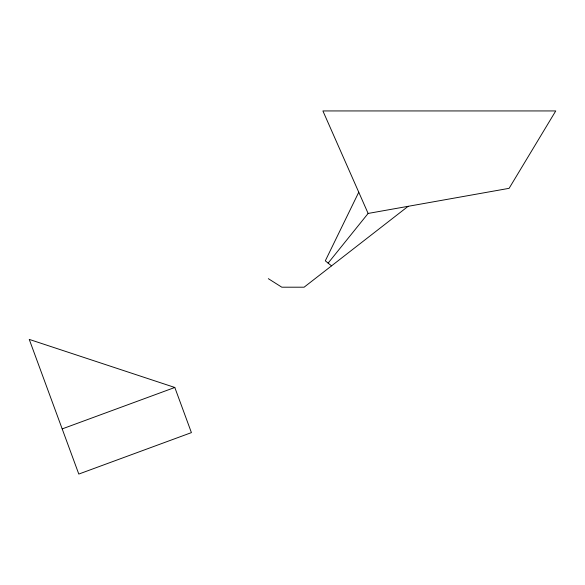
<?xml version="1.0" encoding="UTF-8"?>
<svg xmlns="http://www.w3.org/2000/svg" width="585" height="585" viewBox="0 0 585 585"><rect width="100%" height="100%" fill="white"/><g stroke="black" fill="none" stroke-linecap="round" stroke-linejoin="round"><path stroke-width="0.88" d="M358.759 192.216L325.304 260.83L331.549 265.861M328.127 263.104L368.119 213.445L509.104 188.333L555.75 110.938L322.905 110.938L368.119 213.445M408.14 206.315L304.098 287.198L281.809 287.198L268.325 278.665M62.185 428.907L174.805 387.467L191.419 432.622L78.799 474.062L29.25 339.395L174.805 387.467"/></g></svg>
